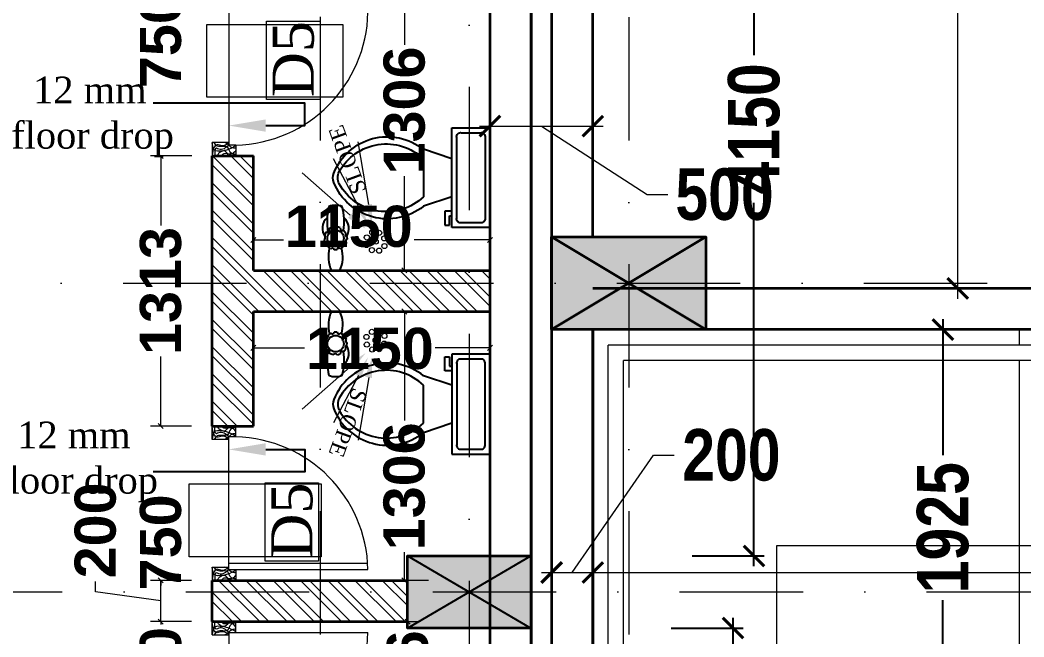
# Model space of a CAD drawing. Header units: millimetres. Extents: x -3092162 to 4513894, y -12317808 to 1849994.
# Drawn here: x -447473 to -442593, y -5827699 to -5824702 of the extents above; entities that cross this region are included whole.
import ezdxf

# ---------------------------------------------------------------- set-up
doc = ezdxf.new("R2010")
doc.units = ezdxf.units.MM
doc.header["$LTSCALE"] = 2
doc.header["$MEASUREMENT"] = 0
doc.header["$PDMODE"] = 34
doc.header["$PDSIZE"] = 500
doc.linetypes.add('DASHDOT', pattern=[1, 0.5, -0.25, 0, -0.25])
doc.layers.add('AEROW', color=7, linetype='Continuous', lineweight=15, true_color=0x0d0d0d)
for name, color, linetype, lineweight in [('AREA AA', 162, 'Continuous', 20), ('ARROW', 7, 'Continuous', 25), ('coloumn', 10, 'Continuous', 35), ('D DIM', 250, 'Continuous', 9), ('D5', 10, 'Continuous', 5), ('DOOR', 27, 'Continuous', 5), ('expen. jt.', 130, 'Continuous', 35), ('FIXTURE', 252, 'Continuous', 0), ('GRID', 251, 'DASHDOT', 5), ('hatch toilet', 42, 'Continuous', 9), ('RAILING', 47, 'Continuous', 13), ('STAIR', 252, 'Continuous', 9), ('tap', 97, 'Continuous', 25), ('taxe', 7, 'Continuous', 9), ('toi.dim.', 214, 'Continuous', 9), ('WAll', 250, 'Continuous', 35)]:
    doc.layers.add(name, color=color, linetype=linetype, lineweight=lineweight)
doc.styles.add('INNER DIM', font='ARIALNB.TTF', dxfattribs={"height": 250})
doc.styles.add('int dim', font='arialbd.ttf', dxfattribs={"height": 200})
doc.styles.get("Standard").update_dxf_attribs({"font": 'times.ttf', "height": 500})
doc.dimstyles.new('external final', dxfattribs={"dimscale": 0, "dimtxt": 250, "dimasz": 100, "dimexe": 50, "dimexo": 50, "dimgap": 50, "dimtad": 0, "dimdec": 0, "dimzin": 0, "dimdsep": 46, "dimtxsty": 'INNER DIM', "dimblk": 'ARCHTICK', "dimcen": 100, "dimdle": 50, "dimclrd": 256, "dimclre": 256, "dimclrt": 256, "dimadec": 0, "dimazin": 0, "dimtfac": 1, "dimtdec": 0, "dimtix": 1, "dimtmove": 1, "dimatfit": 3, "dimfxl": 50, "dimfxlon": 1, "dimtolj": 1, "dimtzin": 0, "dimlwd": -1, "dimlwe": -1, "dimarcsym": 1})

# ---------------------------------------------------------------- blocks, each defined once
blk = doc.blocks.new('_Oblique')
at = {"color": 0, "linetype": 'ByBlock', "lineweight": -2}
blk.add_line((-0.5, -0.5), (0.5, 0.5), dxfattribs=at)
blk = doc.blocks.new('_ArchTick')
at = {"color": 0, "linetype": 'ByBlock', "const_width": 0.15}
blk.add_lwpolyline([(-0.5, -0.5), (0.5, 0.5)], dxfattribs=at)
blk = doc.blocks.new('*D360')
at = {"ltscale": 100, "transparency": 16777216}
for p, q in [((-442987.1, -5826156.2), (-442987.1, -5826815.8)), ((-442687.1, -5826206.2), (-443037.1, -5826206.2)), ((-442987.1, -5828181.2), (-442987.1, -5827521.6)), ((-442687.1, -5828131.2), (-443037.1, -5828131.2))]:
    blk.add_line(p, q, dxfattribs=at)
at = {"layer": 'Defpoints', "color": 0, "lineweight": 50, "ltscale": 100, "transparency": 16777216}
for p in [(-442314.3, -5826206.2), (-442987.1, -5828131.2), (-442314.3, -5828131.2)]:
    blk.add_point(p, dxfattribs=at)
at = {"ltscale": 100, "transparency": 16777216, "xscale": 100, "yscale": 100, "zscale": 100}
for p, rotation in [((-442987.1, -5826206.2), 90), ((-442987.1, -5828131.2), 270)]:
    blk.add_blockref('_ArchTick', p, dxfattribs=dict(at, rotation=rotation))
at = {"lineweight": 50, "ltscale": 100, "transparency": 16777216, "insert": (-442987.1, -5827168.7), "char_height": 250, "attachment_point": 5, "rotation": 90, "style": 'INNER DIM'}
blk.add_mtext('\\A1;1925', dxfattribs=at)
blk = doc.blocks.new('*D365')
at = {"ltscale": 100, "transparency": 16777216}
for p, q in [((-443905.4, -5823106.2), (-443905.4, -5824872.3)), ((-444205.4, -5823156.2), (-443855.4, -5823156.2)), ((-443905.4, -5827356.2), (-443905.4, -5825590.1)), ((-444205.4, -5827306.2), (-443855.4, -5827306.2))]:
    blk.add_line(p, q, dxfattribs=at)
at = {"layer": 'Defpoints', "color": 0, "lineweight": 50, "ltscale": 100, "transparency": 16777216}
for p in [(-444989.4, -5823156.2), (-444989.4, -5827306.2), (-443905.4, -5827306.2)]:
    blk.add_point(p, dxfattribs=at)
at = {"ltscale": 100, "transparency": 16777216, "xscale": 100, "yscale": 100, "zscale": 100}
for p, rotation in [((-443905.4, -5823156.2), 90), ((-443905.4, -5827306.2), 270)]:
    blk.add_blockref('_ArchTick', p, dxfattribs=dict(at, rotation=rotation))
at = {"lineweight": 50, "ltscale": 100, "transparency": 16777216, "insert": (-443905.4, -5825231.2), "char_height": 250, "attachment_point": 5, "rotation": 90, "style": 'INNER DIM'}
blk.add_mtext('\\A1;4150', dxfattribs=at)
blk = doc.blocks.new('*D366')
at = {"ltscale": 100, "transparency": 16777216}
for p, q in [((-444007.9, -5827606.2), (-444007.9, -5829372.3)), ((-444307.9, -5827656.2), (-443957.9, -5827656.2)), ((-444007.9, -5831856.2), (-444007.9, -5830090.1)), ((-444307.9, -5831806.2), (-443957.9, -5831806.2))]:
    blk.add_line(p, q, dxfattribs=at)
at = {"layer": 'Defpoints', "color": 0, "lineweight": 50, "ltscale": 100, "transparency": 16777216}
for p in [(-444989.4, -5827656.2), (-444989.4, -5831806.2), (-444007.9, -5831806.2)]:
    blk.add_point(p, dxfattribs=at)
at = {"ltscale": 100, "transparency": 16777216, "xscale": 100, "yscale": 100, "zscale": 100}
for p, rotation in [((-444007.9, -5827656.2), 90), ((-444007.9, -5831806.2), 270)]:
    blk.add_blockref('_ArchTick', p, dxfattribs=dict(at, rotation=rotation))
at = {"lineweight": 50, "ltscale": 100, "transparency": 16777216, "insert": (-444007.9, -5829731.2), "char_height": 250, "attachment_point": 5, "rotation": 90, "style": 'INNER DIM'}
blk.add_mtext('\\A1;4150', dxfattribs=at)

msp = doc.modelspace()

# ---------------------------------------------------------------- hatches: boundary and pattern name
at = {"layer": 'coloumn', "ltscale": 100}
for points in [[(-444139.3, -5826206.2), (-444139.3, -5825756.2), (-444889.3, -5825756.2), (-444889.3, -5826206.2)], [(-444989.4, -5827306.2), (-444989.4, -5827656.2), (-445589.4, -5827656.2), (-445589.4, -5827306.2)]]:
    msp.add_hatch(color=256, dxfattribs=at).paths.add_polyline_path(points)

# ---------------------------------------------------------------- linework, layer by layer
for p, q in [((-445373.6, -5825226.4), (-445189, -5825226.4)), ((-445373.6, -5825711), (-445373.6, -5825226.4)), ((-445327.4, -5825249.5), (-445235.1, -5825249.5)), ((-445189, -5825226.4), (-445189, -5825711)), ((-445350.5, -5825664.9), (-445350.5, -5825272.5)), ((-445212, -5825272.5), (-445212, -5825664.9)), ((-445373.6, -5825376.4), (-445512.1, -5825330.2)), ((-445512.1, -5825376.4), (-445512.1, -5825561)), ((-445373.6, -5825561), (-445512.1, -5825607.2)), ((-445408.2, -5825630.2), (-445408.2, -5825699.5)), ((-445373.6, -5825630.2), (-445408.2, -5825630.2)), ((-445385.1, -5825699.5), (-445385.1, -5825653.3)), ((-445385.1, -5825653.3), (-445373.6, -5825653.3)), ((-445408.2, -5825699.5), (-445385.1, -5825699.5)), ((-445235.1, -5825687.9), (-445327.4, -5825687.9)), ((-445189, -5825711), (-445373.6, -5825711)), ((-445408.2, -5826407.2), (-445408.2, -5826337.9)), ((-445408.2, -5826337.9), (-445385.1, -5826337.9)), ((-445385.1, -5826337.9), (-445385.1, -5826384.1)), ((-445189, -5826326.4), (-445373.6, -5826326.4)), ((-445373.6, -5826326.4), (-445373.6, -5826811)), ((-445189, -5826811), (-445189, -5826326.4)), ((-445385.1, -5826384.1), (-445373.6, -5826384.1)), ((-445350.5, -5826372.5), (-445350.5, -5826764.9)), ((-445235.1, -5826349.5), (-445327.4, -5826349.5)), ((-445212, -5826764.9), (-445212, -5826372.5)), ((-445373.6, -5826476.4), (-445512.1, -5826430.2)), ((-445373.6, -5826407.2), (-445408.2, -5826407.2)), ((-445512.1, -5826661), (-445512.1, -5826476.4)), ((-445373.6, -5826661), (-445512.1, -5826707.2)), ((-445373.6, -5826811), (-445189, -5826811)), ((-445327.4, -5826787.9), (-445235.1, -5826787.9))]:
    msp.add_line(p, q)
at = {"extrusion": (0, 0, -1)}
for centre, major_axis, start_param, end_param in [((-445687, -5825549.9), (280.8, 1.6), 3.526564, 5.390426), ((-445330.3, -5825269.7), (14.4, 14.4), 3.785094, 5.639684), ((-445232.2, -5825269.7), (-14.4, 14.4), 0.643501, 2.498092), ((-445692.5, -5825565.6), (-184.9, 184.9), 6.003964, 7.830107), ((-445890.7, -5825468.7), (-43.5, 43.5), 5.118362, 5.877209), ((-445867.3, -5825468.7), (43.5, 43.5), 3.42081, 4.433168), ((-445687, -5825387.5), (102.7, 261.4), 2.094634, 3.958497), ((-445692.5, -5825371.8), (56.4, 255.3), 2.162619, 3.988761), ((-445330.3, -5825667.7), (-14.4, 14.4), 3.785094, 5.639684), ((-445232.2, -5825667.7), (-14.4, 14.4), 2.214297, 4.068888)]:
    msp.add_ellipse(centre, major_axis=major_axis, ratio=1, start_param=start_param, end_param=end_param, dxfattribs=at)
for centre, major_axis, start_param, end_param in [((-445687, -5826649.9), (-102.7, 261.4), -1.046958, 0.816904), ((-445330.3, -5826369.7), (14.4, 14.4), 0.643501, 2.498092), ((-445232.2, -5826369.7), (14.4, 14.4), 5.35589, 7.21048), ((-445692.5, -5826665.6), (-56.4, 255.3), -0.978973, 0.847169), ((-445867.3, -5826568.7), (-43.5, 43.5), 0.279217, 1.291575), ((-445890.7, -5826568.7), (43.5, 43.5), 1.97677, 2.735616), ((-445687, -5826487.5), (-280.8, 1.6), 0.384972, 2.248834), ((-445692.5, -5826471.8), (184.9, 184.9), 2.862371, 4.688514), ((-445330.3, -5826767.7), (-14.4, 14.4), 0.643501, 2.498092), ((-445232.2, -5826767.7), (14.4, 14.4), 3.785094, 5.639684)]:
    msp.add_ellipse(centre, major_axis=major_axis, ratio=1, start_param=start_param, end_param=end_param)
at = {"layer": 'AEROW', "ltscale": 100}
for p, q in [((-442214.3, -5827256.2), (-443796.6, -5827256.2)), ((-443796.6, -5827256.2), (-443796.6, -5830376.3))]:
    msp.add_line(p, q, dxfattribs=at)
at = {"layer": 'AREA AA', "ltscale": 100}
for points in [[(-445778.2, -5825598.6), (-445829.8, -5825294.2)], [(-445828.2, -5825607.4), (-445949.4, -5825377.4)], [(-445867.4, -5825650.9), (-446101, -5825443.9)], [(-445867.4, -5826386.5), (-446101, -5826593.5)], [(-445828.2, -5826430), (-445949.4, -5826660)], [(-445778.2, -5826438.8), (-445829.8, -5826743.2)]]:
    msp.add_lwpolyline(points, dxfattribs=at)
for points in [[(-445813.4, -5825599.7), (-445781.6, -5825695.9), (-445842.9, -5825615.2)], [(-445761.8, -5825595.8), (-445761.5, -5825697.2), (-445794.7, -5825601.4)], [(-445856.3, -5825638.4), (-445792.5, -5825717.2), (-445878.4, -5825663.4)], [(-445878.4, -5826374), (-445792.5, -5826320.2), (-445856.3, -5826399)], [(-445842.9, -5826422.2), (-445781.6, -5826341.5), (-445813.4, -5826437.7)], [(-445794.7, -5826436), (-445761.5, -5826340.2), (-445761.8, -5826441.6)]]:
    msp.add_solid(points, dxfattribs=at)
at = {"layer": 'ARROW', "ltscale": 100}
for points in [[(-446278.5, -5825215.1), (-446087.8, -5825215.1), (-446087.8, -5825106.5), (-446825.6, -5825106.5)], [(-446278.5, -5826788.4), (-446087.8, -5826788.4), (-446087.8, -5826897), (-446825.6, -5826897)]]:
    msp.add_lwpolyline(points, dxfattribs=at)
for points in [[(-446278.5, -5825185.1), (-446458.5, -5825215.1), (-446278.5, -5825245.1)], [(-446278.5, -5826818.4), (-446458.5, -5826788.4), (-446278.5, -5826758.4)]]:
    msp.add_solid(points, dxfattribs=at)
at = {"layer": 'coloumn', "ltscale": 100}
for p, q in [((-444889.3, -5826206.2), (-444889.3, -5825756.2)), ((-444889.3, -5825756.2), (-444139.3, -5825756.2)), ((-444139.3, -5825756.2), (-444139.3, -5826206.2)), ((-444139.3, -5826206.2), (-444889.3, -5826206.2))]:
    msp.add_line(p, q, dxfattribs=at)
at = {"layer": 'coloumn', "lineweight": 25, "ltscale": 100}
for p, q in [((-445589.4, -5827656.2), (-444989.4, -5827306.2)), ((-445589.4, -5827306.2), (-444989.4, -5827656.2))]:
    msp.add_line(p, q, dxfattribs=at)
at = {"layer": 'coloumn', "ltscale": 100}
msp.add_lwpolyline([(-444139.3, -5826206.2), (-444889.3, -5825756.2), (-444139.3, -5825756.2), (-444889.3, -5826206.2)], dxfattribs=at)
msp.add_lwpolyline([(-444989.4, -5827306.2), (-444989.4, -5827656.2), (-445589.4, -5827656.2), (-445589.4, -5827306.2)], close=True, dxfattribs=at)
at = {"layer": 'D DIM', "ltscale": 100}
for p, q in [((-442914.9, -5826056.2), (-442914.9, -5820411.1)), ((-445188.9, -5825167.7), (-445188.9, -5825267.7)), ((-444688.9, -5825167.7), (-444688.9, -5825267.7)), ((-445238.9, -5825217.7), (-444638.9, -5825217.7)), ((-444938.9, -5825217.7), (-444424.1, -5825550)), ((-444424.1, -5825550), (-444324.1, -5825550)), ((-442864.9, -5826006.2), (-442964.9, -5826006.2)), ((-444788.9, -5827386.5), (-444393.6, -5826816.4)), ((-444393.6, -5826816.4), (-444293.6, -5826816.4)), ((-444888.9, -5827436.5), (-444888.9, -5827336.5)), ((-444688.9, -5827436.5), (-444688.9, -5827336.5)), ((-444688.7, -5827436.2), (-444688.7, -5827336.2)), ((-444938.9, -5827386.5), (-444638.9, -5827386.5)), ((-444738.7, -5827386.2), (-441106.6, -5827386.2))]:
    msp.add_line(p, q, dxfattribs=at)
at = {"layer": 'D DIM', "color": 1, "ltscale": 100}
for p, q in [((-446564.3, -5824724.2), (-445903.2, -5824724.2)), ((-446564.3, -5825077.1), (-446564.3, -5824724.2)), ((-445903.2, -5824724.2), (-445903.2, -5825077.1)), ((-445903.2, -5825077.1), (-446564.3, -5825077.1)), ((-446651, -5826955.5), (-446009.8, -5826955.5)), ((-446651, -5827310.4), (-446651, -5826955.5)), ((-446009.8, -5826955.5), (-446009.8, -5827310.4)), ((-446009.8, -5827310.4), (-446651, -5827310.4))]:
    msp.add_line(p, q, dxfattribs=at)
at = {"layer": 'D5'}
for p, q in [((-446275.4, -5825089), (-446275.4, -5824708.5)), ((-446275.4, -5824708.5), (-446014.8, -5824708.5)), ((-446014.8, -5824708.5), (-446014.8, -5825089)), ((-446014.8, -5825089), (-446275.4, -5825089)), ((-446282, -5827331.3), (-446282, -5826950.8)), ((-446282, -5826950.8), (-446021.4, -5826950.8)), ((-446021.4, -5826950.8), (-446021.4, -5827331.3)), ((-446021.4, -5827331.3), (-446282, -5827331.3))]:
    msp.add_line(p, q, dxfattribs=at)
at = {"layer": 'DOOR', "ltscale": 100}
for p, q in [((-446458.5, -5824665.5), (-446458.6, -5825309.5)), ((-446458.6, -5825297.5), (-446538.6, -5825297.5)), ((-446538.6, -5825297.5), (-446538.6, -5825362.5)), ((-446423.6, -5825309.5), (-446458.6, -5825309.5)), ((-446423.6, -5825309.5), (-446423.6, -5825362.5)), ((-446423.6, -5825362.5), (-446538.6, -5825362.5)), ((-446423.6, -5826674.9), (-446538.6, -5826674.9)), ((-446538.6, -5826739.9), (-446538.6, -5826674.9)), ((-446423.6, -5826727.9), (-446423.6, -5826674.9)), ((-446423.6, -5826727.9), (-446458.6, -5826727.9)), ((-446458.5, -5827371.9), (-446458.6, -5826727.9)), ((-446458.6, -5826739.9), (-446538.6, -5826739.9)), ((-446538.5, -5827359.9), (-446458.5, -5827359.9)), ((-446538.5, -5827359.9), (-446538.5, -5827424.9)), ((-446458.5, -5827340.9), (-445783.1, -5827340.9)), ((-446458.5, -5827371.9), (-446423.5, -5827371.9)), ((-446423.5, -5827371.9), (-446423.5, -5827424.9)), ((-446423.5, -5827371.9), (-445781.8, -5827371.9)), ((-446538.5, -5827424.9), (-446423.5, -5827424.9)), ((-446538.5, -5827625), (-446423.5, -5827625)), ((-446538.5, -5827690), (-446538.5, -5827625)), ((-446423.5, -5827678), (-446423.5, -5827625)), ((-446538.5, -5827690), (-446458.5, -5827690)), ((-446458.5, -5827678), (-446458.6, -5828322)), ((-446458.5, -5827678), (-446423.5, -5827678)), ((-446423.5, -5827678), (-445781.8, -5827678))]:
    msp.add_line(p, q, dxfattribs=at)
for centre, start, end in [((-446438.5, -5824652.8), 271.3072, 358.8929), ((-446438.5, -5827384.6), 1.1071, 88.6928), ((-446438.5, -5827665.3), 271.3072, 358.8929)]:
    msp.add_arc(centre, 656.9, start, end, dxfattribs=at)
for points in [[(-446457.6, -5825362.5), (-446476.1, -5825339.9), (-446523.6, -5825337.4), (-446538.6, -5825297.5)], [(-446458.6, -5825300.4), (-446489.6, -5825313.4), (-446515.1, -5825308.4), (-446538.6, -5825358.4)], [(-446423.6, -5825355.5), (-446448.1, -5825347.4), (-446463.6, -5825320.9), (-446514.1, -5825314.4), (-446528.6, -5825297.5)], [(-446456.6, -5825309.5), (-446507.1, -5825329.9), (-446517.6, -5825325.5), (-446526.6, -5825362.5)], [(-446423.6, -5825312.5), (-446468.6, -5825333.9), (-446505.1, -5825347.9), (-446514.6, -5825362.5)], [(-446423.6, -5825325.5), (-446442.6, -5825322.4), (-446462.6, -5825306.4), (-446477.6, -5825297.5)], [(-446423.6, -5825336), (-446447.1, -5825354.4), (-446482.6, -5825351.9), (-446494.1, -5825362.5)], [(-446457.5, -5827625), (-446476, -5827647.5), (-446523.5, -5827650), (-446538.5, -5827690)], [(-446458.5, -5827687), (-446489.5, -5827674), (-446515, -5827679), (-446538.5, -5827629)], [(-446423.5, -5827632), (-446448, -5827640), (-446463.5, -5827666.5), (-446514, -5827673), (-446528.5, -5827690)], [(-446456.5, -5827678), (-446507, -5827657.5), (-446517.5, -5827662), (-446526.5, -5827625)], [(-446423.5, -5827675), (-446468.5, -5827653.5), (-446505, -5827639.5), (-446514.5, -5827625)], [(-446423.5, -5827651.5), (-446447, -5827633), (-446482.5, -5827635.5), (-446494, -5827625)], [(-446423.5, -5827662), (-446442.5, -5827665), (-446462.5, -5827681), (-446477.5, -5827690)]]:
    msp.add_spline(points, degree=3, dxfattribs=at)
for points, knots in [([(-446457.6, -5826674.9), (-446462.6, -5826684.4), (-446476.1, -5826709.1), (-446531.7, -5826685.8), (-446536.3, -5826722.6), (-446538.6, -5826739.9)], [0, 0, 0, 0, 29.129414, 76.695158, 119.414811, 119.414811, 119.414811, 119.414811]), ([(-446458.6, -5826736.9), (-446468.4, -5826730.1), (-446485.9, -5826718.1), (-446528.3, -5826739.7), (-446534.4, -5826703.6), (-446538.6, -5826679)], [0, 0, 0, 0, 33.615189, 59.600762, 114.848064, 114.848064, 114.848064, 114.848064]), ([(-446423.6, -5826681.9), (-446432.9, -5826683), (-446453.4, -5826685.5), (-446459.7, -5826733), (-446510.8, -5826710.6), (-446524.4, -5826733.1), (-446528.6, -5826739.9)], [0, 0, 0, 0, 25.772755, 56.472918, 107.389517, 129.733035, 129.733035, 129.733035, 129.733035]), ([(-446456.6, -5826727.9), (-446472.8, -5826714.1), (-446492.6, -5826697.3), (-446527.4, -5826719.6), (-446526.9, -5826694.3), (-446526.6, -5826674.9)], [0, 0, 0, 0, 54.502104, 65.925763, 104.00512, 104.00512, 104.00512, 104.00512]), ([(-446423.6, -5826724.9), (-446437.7, -5826716.6), (-446463, -5826701.6), (-446502.7, -5826697.5), (-446511.8, -5826680.3), (-446514.6, -5826674.9)], [0, 0, 0, 0, 49.871841, 88.96468, 106.300038, 106.300038, 106.300038, 106.300038]), ([(-446423.6, -5826701.4), (-446430.6, -5826692.9), (-446446.1, -5826674.2), (-446478.8, -5826693.4), (-446490.5, -5826679.3), (-446494.1, -5826674.9)], [0, 0, 0, 0, 29.907638, 65.495558, 81.06831, 81.06831, 81.06831, 81.06831]), ([(-446423.6, -5826711.9), (-446430.2, -5826712.2), (-446445.8, -5826712.8), (-446459.6, -5826730.7), (-446472.4, -5826737.3), (-446477.6, -5826739.9)], [0, 0, 0, 0, 19.23508, 44.847577, 62.340173, 62.340173, 62.340173, 62.340173]), ([(-446457.5, -5827424.9), (-446462.6, -5827415.5), (-446476.1, -5827390.8), (-446531.7, -5827414.1), (-446536.3, -5827377.3), (-446538.5, -5827359.9)], [0, 0, 0, 0, 29.129414, 76.695158, 119.414811, 119.414811, 119.414811, 119.414811]), ([(-446458.5, -5827362.9), (-446468.4, -5827369.8), (-446485.9, -5827381.8), (-446528.3, -5827360.2), (-446534.4, -5827396.3), (-446538.5, -5827420.9)], [0, 0, 0, 0, 33.615189, 59.600762, 114.848064, 114.848064, 114.848064, 114.848064]), ([(-446423.5, -5827417.9), (-446432.9, -5827416.9), (-446453.4, -5827414.4), (-446459.7, -5827366.9), (-446510.8, -5827389.3), (-446524.4, -5827366.8), (-446528.5, -5827359.9)], [0, 0, 0, 0, 25.772755, 56.472918, 107.389517, 129.733035, 129.733035, 129.733035, 129.733035]), ([(-446423.5, -5827387.9), (-446430.2, -5827387.7), (-446445.8, -5827387.1), (-446459.6, -5827369.2), (-446472.4, -5827362.6), (-446477.5, -5827359.9)], [0, 0, 0, 0, 19.23508, 44.847577, 62.340173, 62.340173, 62.340173, 62.340173]), ([(-446456.5, -5827371.9), (-446472.8, -5827385.8), (-446492.5, -5827402.6), (-446527.4, -5827380.3), (-446526.9, -5827405.6), (-446526.5, -5827424.9)], [0, 0, 0, 0, 54.502104, 65.925763, 104.00512, 104.00512, 104.00512, 104.00512]), ([(-446423.5, -5827374.9), (-446437.7, -5827383.3), (-446463, -5827398.3), (-446502.7, -5827402.4), (-446511.8, -5827419.6), (-446514.5, -5827424.9)], [0, 0, 0, 0, 49.871841, 88.96468, 106.300038, 106.300038, 106.300038, 106.300038]), ([(-446423.5, -5827398.4), (-446430.6, -5827407), (-446446.1, -5827425.7), (-446478.8, -5827406.5), (-446490.5, -5827420.6), (-446494, -5827424.9)], [0, 0, 0, 0, 29.907638, 65.495558, 81.06831, 81.06831, 81.06831, 81.06831])]:
    msp.add_open_spline(points, degree=3, knots=knots, dxfattribs=at)
at = {"layer": 'expen. jt.', "ltscale": 100}
for p, q in [((-444889.3, -5822706.2), (-444889.3, -5835006.2)), ((-444989.3, -5822806.2), (-444989.3, -5834856.2))]:
    msp.add_line(p, q, dxfattribs=at)
at = {"layer": 'FIXTURE', "ltscale": 15000}
for centre in [(-445787.1, -5825758.6), (-445760.9, -5825734.1), (-445726.8, -5825736.2), (-445702.4, -5825763.1), (-445788.9, -5825795.4), (-445744.2, -5825778.8), (-445701.8, -5825800.5), (-445762.5, -5825820.1), (-445727.8, -5825822.7), (-445788.9, -5826242), (-445762.5, -5826217.3), (-445744.2, -5826258.5), (-445727.8, -5826214.7), (-445701.8, -5826236.9), (-445787.1, -5826278.8), (-445760.9, -5826303.3), (-445726.8, -5826301.2), (-445702.4, -5826274.3)]:
    msp.add_circle(centre, 12.5, dxfattribs=at)
at = {"layer": 'GRID', "color": 5, "ltscale": 600}
for p, q in [((-445289.4, -5805825.2), (-445289.4, -5894627.3)), ((-446014.3, -5806686), (-446014.3, -5893766.5)), ((-444514.3, -5806686.5), (-444514.3, -5893766))]:
    msp.add_line(p, q, dxfattribs=at)
at = {"layer": 'GRID', "color": 6, "ltscale": 600}
for p, q in [((-460173.2, -5825981.2), (-367333.7, -5825981.2)), ((-461068.5, -5827481.2), (-366441.1, -5827481.2))]:
    msp.add_line(p, q, dxfattribs=at)
at = {"layer": 'hatch toilet', "ltscale": 100}
for p, q in [((-446338.6, -5825561.2), (-446537.3, -5825362.5)), ((-446338.6, -5825472.8), (-446448.9, -5825362.5)), ((-446338.6, -5825428.6), (-446404.7, -5825362.5)), ((-446338.6, -5825605.4), (-446538.6, -5825405.4)), ((-446338.6, -5825693.8), (-446538.6, -5825493.8)), ((-446338.6, -5825738), (-446538.6, -5825538)), ((-446338.6, -5825826.4), (-446538.6, -5825626.4)), ((-446338.6, -5825870.6), (-446538.6, -5825670.6)), ((-446178.8, -5826118.7), (-446538.6, -5825759)), ((-446223, -5826118.7), (-446538.6, -5825803.1)), ((-446311.4, -5826118.7), (-446538.6, -5825891.5)), ((-446338.6, -5826135.7), (-446538.6, -5825935.7)), ((-446090.4, -5826118.7), (-446290.4, -5825918.7)), ((-446046.2, -5826118.7), (-446246.2, -5825918.7)), ((-445957.8, -5826118.7), (-446157.8, -5825918.7)), ((-445913.6, -5826118.7), (-446113.6, -5825918.7)), ((-445825.3, -5826118.7), (-446025.3, -5825918.7)), ((-445781.1, -5826118.7), (-445981.1, -5825918.7)), ((-445692.7, -5826118.7), (-445892.7, -5825918.7)), ((-445648.5, -5826118.7), (-445848.5, -5825918.7)), ((-445560.1, -5826118.7), (-445760.1, -5825918.7)), ((-445515.9, -5826118.7), (-445715.9, -5825918.7)), ((-445427.5, -5826118.7), (-445627.5, -5825918.7)), ((-445383.3, -5826118.7), (-445583.3, -5825918.7)), ((-445294.9, -5826118.7), (-445494.9, -5825918.7)), ((-445250.7, -5826118.7), (-445450.7, -5825918.7)), ((-445189, -5826092.1), (-445362.3, -5825918.7)), ((-445189, -5826047.9), (-445318.1, -5825918.7)), ((-445189, -5825959.5), (-445229.8, -5825918.7)), ((-446338.6, -5826224.1), (-446538.6, -5826024.1)), ((-446338.6, -5826268.3), (-446538.6, -5826068.3)), ((-446338.6, -5826356.7), (-446538.6, -5826156.7)), ((-446338.6, -5826400.9), (-446538.6, -5826200.9)), ((-446338.6, -5826489.3), (-446538.6, -5826289.3)), ((-446338.6, -5826533.5), (-446538.6, -5826333.5)), ((-446338.6, -5826621.9), (-446538.6, -5826421.9)), ((-446338.6, -5826666.1), (-446538.6, -5826466.1)), ((-446418.1, -5826674.9), (-446538.6, -5826554.4)), ((-446462.2, -5826674.9), (-446538.6, -5826598.6)), ((-446307.7, -5827625), (-446507.7, -5827424.9)), ((-446263.5, -5827625), (-446463.5, -5827424.9)), ((-446175.2, -5827625), (-446375.2, -5827424.9)), ((-446131, -5827625), (-446331, -5827424.9)), ((-446042.6, -5827625), (-446242.6, -5827424.9)), ((-445998.4, -5827625), (-446198.4, -5827424.9)), ((-445910, -5827625), (-446110, -5827424.9)), ((-445865.8, -5827625), (-446065.8, -5827424.9)), ((-445777.4, -5827625), (-445977.4, -5827424.9)), ((-445733.2, -5827625), (-445933.2, -5827424.9)), ((-445644.8, -5827625), (-445844.8, -5827424.9)), ((-445600.6, -5827625), (-445800.6, -5827424.9)), ((-445588.6, -5827548.6), (-445712.2, -5827424.9)), ((-445588.6, -5827504.4), (-445668.1, -5827424.9)), ((-446396.1, -5827625), (-446538.6, -5827482.5)), ((-446440.3, -5827625), (-446538.6, -5827526.7)), ((-446528.7, -5827625), (-446538.6, -5827615.1))]:
    msp.add_line(p, q, dxfattribs=at)
at = {"layer": 'RAILING', "ltscale": 100}
for p, q in [((-438814.3, -5826281.2), (-444614.3, -5826281.2)), ((-444614.3, -5830081.2), (-444614.3, -5826281.2)), ((-438889.3, -5826356.2), (-444539.3, -5826356.2)), ((-444539.3, -5830081.2), (-444539.3, -5826356.2))]:
    msp.add_line(p, q, dxfattribs=at)
at = {"layer": 'STAIR', "ltscale": 100}
for p, q in [((-442614.3, -5826281.2), (-442614.3, -5826206.2)), ((-442614.3, -5828131.2), (-442614.3, -5826356.2))]:
    msp.add_line(p, q, dxfattribs=at)
at = {"layer": 'tap', "ltscale": 100}
for p, q in [((-445952.2, -5825708.3), (-445971.6, -5825716.3)), ((-445916.5, -5825711.4), (-445930.3, -5825707.4)), ((-445985.7, -5825731.8), (-445993.7, -5825750.6)), ((-445898.3, -5825724.2), (-445888.6, -5825738.3)), ((-445883.7, -5825753.6), (-445883.1, -5825766.5)), ((-445988.3, -5825789.2), (-445994.2, -5825771.7)), ((-445962.4, -5825813.6), (-445974.1, -5825806.3)), ((-445886.6, -5825782.5), (-445893.4, -5825795.3)), ((-445931.1, -5825818.1), (-445946.4, -5825818.2)), ((-445905.4, -5825807.5), (-445917.1, -5825814.2)), ((-445918.4, -5825918.7), (-445959.6, -5825918.7)), ((-445918.4, -5826118.7), (-445959.6, -5826118.7)), ((-445962.4, -5826223.8), (-445974.1, -5826231.1)), ((-445931.1, -5826219.3), (-445946.4, -5826219.2)), ((-445905.4, -5826229.9), (-445917.1, -5826223.2)), ((-445886.6, -5826254.9), (-445893.4, -5826242.1)), ((-445988.3, -5826248.2), (-445994.2, -5826265.7)), ((-445985.7, -5826305.6), (-445993.7, -5826286.8)), ((-445883.7, -5826283.8), (-445883.1, -5826270.9)), ((-445952.2, -5826329.1), (-445971.6, -5826321.1)), ((-445916.5, -5826326), (-445930.3, -5826330)), ((-445898.3, -5826313.2), (-445888.6, -5826299.1))]:
    msp.add_line(p, q, dxfattribs=at)
for centre in [(-445939, -5825762.7), (-445939, -5826274.7)]:
    msp.add_circle(centre, 40, dxfattribs=at)
for centre, radius, start, end in [((-445677.1, -5825681.5), 303.4, 166.0166, 189.8379), ((-445939, -5825698.5), 96, 70.1952, 109.8048), ((-446200.9, -5825681.5), 303.4, 351.7623, 13.9834), ((-445934.2, -5825715), 69.3, 131.3317, 216.2699), ((-445941.6, -5825700), 13.5, 217.8899, 326.9197), ((-445943.7, -5825715), 69.3, 326.5528, 48.7143), ((-446003.3, -5825760.9), 14.1, 309.9617, 46.8268), ((-445979.4, -5825723.4), 10.5, 233.2148, 42.0605), ((-445903.8, -5825712.6), 12.8, 174.6602, 295.1394), ((-445883.3, -5825745), 8.59, 127.9729, 267.2544), ((-445939, -5825762.7), 56, 189.2436, 189.2439), ((-445986, -5825801.7), 12.8, 339.0303, 100.3369), ((-445897.1, -5825803.7), 9.16, 66.5927, 204.6638), ((-445880.6, -5825775.4), 9.23, 105.6991, 229.6996), ((-445813.6, -5825852.4), 160.4, 164.6673, 204.4375), ((-445955.5, -5825819.7), 9.21, 9.2597, 138.4484), ((-445923.8, -5825817), 7.31, 21.8615, 189.3097), ((-446064.4, -5825852.4), 160.4, 335.5625, 15.3327), ((-445813.6, -5826185), 160.4, 155.5625, 195.3327), ((-446064.4, -5826185), 160.4, 344.6673, 24.4375), ((-445986, -5826235.7), 12.8, 259.6631, 20.9697), ((-445955.5, -5826217.7), 9.21, 221.5516, 350.7403), ((-445923.8, -5826220.4), 7.31, 170.6903, 338.1385), ((-445897.1, -5826233.7), 9.16, 155.3362, 293.4073), ((-445934.2, -5826322.4), 69.3, 143.7301, 228.6683), ((-445939, -5826274.7), 56, 170.7561, 170.7564), ((-446003.3, -5826276.5), 14.1, 313.1732, 50.0383), ((-445943.7, -5826322.4), 69.3, 311.2857, 33.4472), ((-445883.3, -5826292.4), 8.59, 92.7456, 232.0271), ((-445880.6, -5826262), 9.23, 130.3004, 254.3009), ((-445979.4, -5826314), 10.5, 317.9395, 126.7852), ((-445677.1, -5826355.9), 303.4, 170.1621, 193.9834), ((-445941.6, -5826337.4), 13.5, 33.0803, 142.1101), ((-445903.8, -5826324.8), 12.8, 64.8606, 185.3398), ((-446200.9, -5826355.9), 303.4, 346.0166, 8.2377), ((-445939, -5826338.9), 96, 250.1952, 289.8048)]:
    msp.add_arc(centre, radius, start, end, dxfattribs=at)
at = {"layer": 'toi.dim.', "color": 214, "ltscale": 100}
for p, q in [((-445604.5, -5824612.4), (-445604.5, -5824822)), ((-446638.5, -5825362.5), (-446838.9, -5825362.5)), ((-446638.5, -5825362.5), (-446838.9, -5825362.5)), ((-446788.9, -5825362.5), (-446788.9, -5825387.4)), ((-446788.9, -5825362.5), (-446788.9, -5825700)), ((-445604.5, -5825918.7), (-445604.5, -5825461.5)), ((-446338.6, -5825773.7), (-446338.6, -5825720.6)), ((-445189, -5825773.7), (-445189, -5825720.6)), ((-446338.6, -5825770.6), (-446192.9, -5825770.6)), ((-445189, -5825770.6), (-445557.2, -5825770.6)), ((-445486.8, -5825918.7), (-445654.5, -5825918.7)), ((-445487.2, -5826118.7), (-445654.9, -5826118.7)), ((-445604.9, -5826118.7), (-445604.9, -5826648)), ((-446788.9, -5826674.9), (-446788.9, -5826337.4)), ((-446338.6, -5826295.2), (-446090.5, -5826295.2)), ((-446338.6, -5826331.3), (-446338.6, -5826345.2)), ((-445189, -5826295.2), (-445454.8, -5826295.2)), ((-445189, -5826331.3), (-445189, -5826345.2)), ((-446638.6, -5826674.9), (-446838.9, -5826674.9)), ((-446638.6, -5826674.9), (-446838.9, -5826674.9)), ((-446788.9, -5826674.9), (-446788.9, -5826649.9)), ((-445604.9, -5827424.9), (-445604.9, -5827287.5)), ((-447106.2, -5827479.8), (-447106.2, -5827429.8)), ((-446638.6, -5827424.9), (-446838.9, -5827424.9)), ((-446638.6, -5827424.9), (-446838.9, -5827424.9)), ((-446788.9, -5827424.9), (-446788.9, -5827449.9)), ((-446788.9, -5827625), (-446788.9, -5827424.9)), ((-445487.2, -5827424.9), (-445654.9, -5827424.9)), ((-446788.9, -5827524.9), (-447106.2, -5827479.8)), ((-446638.6, -5827625), (-446838.9, -5827625)), ((-446638.6, -5827625), (-446838.9, -5827625)), ((-446788.9, -5827625), (-446788.9, -5827639.3)), ((-445687.2, -5827625), (-445538.6, -5827625)), ((-445588.6, -5827625), (-445588.6, -5827658.5))]:
    msp.add_line(p, q, dxfattribs=at)
at = {"layer": 'WAll', "ltscale": 100}
for p, q in [((-444689.3, -5825756.2), (-444689.3, -5822106.2)), ((-445189.3, -5822806.2), (-445189.3, -5831806.2)), ((-444988.9, -5822806.2), (-444988.9, -5832156.2)), ((-445189, -5823006.2), (-445189, -5831956.2)), ((-446538.6, -5826674.9), (-446538.6, -5825362.5)), ((-446538.6, -5825362.5), (-446338.6, -5825362.5)), ((-446338.6, -5825918.7), (-446338.6, -5825362.5)), ((-446338.6, -5825918.7), (-445188.6, -5825918.7)), ((-432339.3, -5826006.2), (-444689.3, -5826006.2)), ((-446338.6, -5826674.9), (-446338.6, -5826118.7)), ((-446338.6, -5826118.7), (-445188.6, -5826118.7)), ((-438739.8, -5826206.2), (-444888.9, -5826206.2)), ((-444689.3, -5832156.2), (-444689.3, -5826206.2)), ((-444689.2, -5826206.2), (-444688.9, -5831806.2)), ((-438739.8, -5826206.2), (-444688.9, -5826206.2)), ((-446538.6, -5826674.9), (-446338.6, -5826674.9)), ((-446538.6, -5827625), (-446538.6, -5827424.9)), ((-446538.6, -5827424.9), (-445588.6, -5827424.9)), ((-446538.6, -5827625), (-445588.6, -5827625))]:
    msp.add_line(p, q, dxfattribs=at)

# ---------------------------------------------------------------- block references
at = {"layer": 'D DIM', "ltscale": 100, "xscale": 100, "yscale": 100, "zscale": 100}
for p, rotation in [((-445188.9, -5825217.7), 180), ((-442914.9, -5826006.2), 270), ((-444888.9, -5827386.5), 180), ((-444688.7, -5827386.2), 180)]:
    msp.add_blockref('_ArchTick', p, dxfattribs=dict(at, rotation=rotation))
for p in [(-444688.9, -5825217.7), (-444688.9, -5827386.5)]:
    msp.add_blockref('_ArchTick', p, dxfattribs=at)
at = {"layer": 'toi.dim.', "color": 214, "ltscale": 100, "xscale": 25, "yscale": 25, "zscale": 25}
for p, rotation in [((-446788.9, -5825362.5), 90), ((-446788.9, -5825362.5), 90), ((-446338.6, -5825770.6), 180), ((-445604.5, -5825918.7), 270), ((-445604.9, -5826118.7), 90), ((-446338.6, -5826295.2), 180), ((-446788.9, -5826674.9), 270), ((-446788.9, -5826674.9), 270), ((-446788.9, -5827424.9), 90), ((-446788.9, -5827424.9), 90), ((-445604.9, -5827424.9), 270), ((-446788.9, -5827625), 270), ((-446788.9, -5827625), 90), ((-445588.6, -5827625), 90)]:
    msp.add_blockref('_Oblique', p, dxfattribs=dict(at, rotation=rotation))
for p in [(-445189, -5825770.6), (-445189, -5826295.2)]:
    msp.add_blockref('_Oblique', p, dxfattribs=at)

# ---------------------------------------------------------------- texts
at = {"layer": 'D DIM', "ltscale": 100, "char_height": 250, "attachment_point": 5, "style": 'INNER DIM'}
for s, insert in [('\\A1;500', (-444048.6, -5825550)), ('\\A1;200', (-444015.2, -5826816.4))]:
    msp.add_mtext(s, dxfattribs=dict(at, insert=insert))
at = {"layer": 'D5', "lineweight": 50}
for p in [(-446045.4, -5825076.4), (-446052, -5827318.7)]:
    msp.add_text('D5', height=200, rotation=90, dxfattribs=at).set_placement(p)
at = {"layer": 'taxe', "color": 0, "lineweight": 50}
for s, p in [('12 mm', (-447408.9, -5825107.1)), ('floor drop', (-447515.7, -5825327)), ('12 mm', (-447486.3, -5826783.3)), ('floor drop', (-447593.1, -5827003.2))]:
    msp.add_text(s, height=130, dxfattribs=at).set_placement(p)
for rotation, p in [(110.1018, (-445786.5, -5825530.1)), (249.8982, (-445855.4, -5826483.6))]:
    msp.add_text('SLOPE', height=75, rotation=rotation, dxfattribs=at).set_placement(p)
at = {"layer": 'toi.dim.', "ltscale": 100, "char_height": 200, "attachment_point": 5, "rotation": 90, "style": 'int dim'}
for s, insert in [('\\A1;750', (-446788.9, -5824799.9)), ('\\A1;1306', (-445604.5, -5825141.7)), ('\\A1;1313', (-446788.9, -5826018.7)), ('\\A1;1306', (-445604.9, -5826967.7)), ('\\A1;200', (-447106.2, -5827182.1)), ('\\A1;750', (-446788.9, -5827240.1)), ('\\A1;750', (-446788.9, -5827884.6)), ('\\A1;1306', (-445588.6, -5827978.2))]:
    msp.add_mtext(s, dxfattribs=dict(at, insert=insert))
at = {"layer": 'toi.dim.', "ltscale": 100, "char_height": 200, "attachment_point": 5, "style": 'int dim'}
for insert in [(-445875.1, -5825705.8), (-445772.6, -5826299)]:
    msp.add_mtext('\\A1;1150', dxfattribs=dict(at, insert=insert))

# ---------------------------------------------------------------- dimensions: what is measured, and where the dimension line sits
at = {"color": 3, "lineweight": 50, "ltscale": 100}
for base, p1, p2, picture, middle in [((-443905.4, -5827306.2), (-444989.4, -5823156.2), (-444989.4, -5827306.2), '*D365', (-443905.4, -5825231.2)), ((-442987.1, -5828131.2), (-442314.3, -5826206.2), (-442314.3, -5828131.2), '*D360', (-442987.1, -5827168.7)), ((-444007.9, -5831806.2), (-444989.4, -5827656.2), (-444989.4, -5831806.2), '*D366', (-444007.9, -5829731.2))]:
    dim = msp.add_linear_dim(base=base, p1=p1, p2=p2, angle=90, dimstyle='external final', override={"dimscale": 1, "dimfxl": 300}, dxfattribs=at)
    dim.commit()
    dim.dimension.update_dxf_attribs({"geometry": picture, "text_midpoint": middle})

doc.saveas('drawing.dxf')
